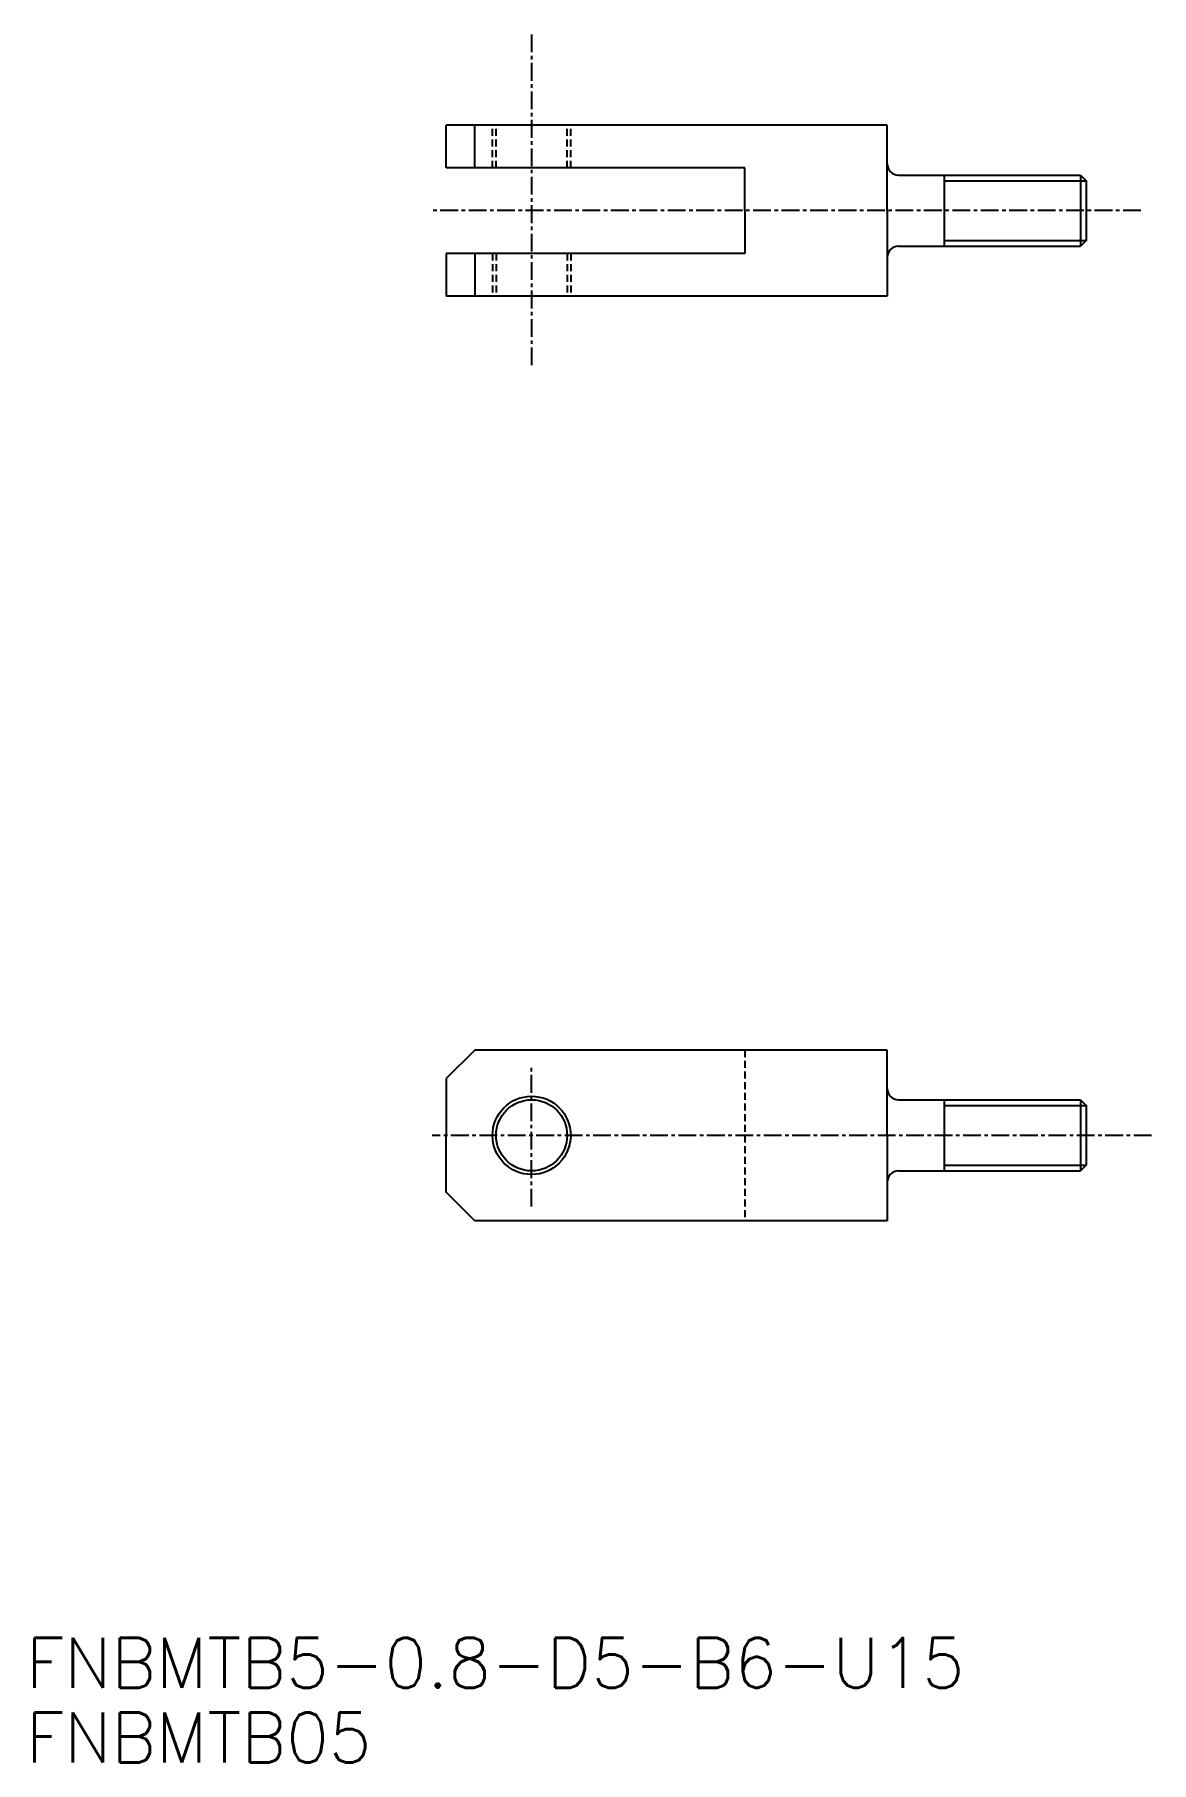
# Model space of a CAD drawing. Extents: x 1 to 80, y 1 to 122.
import ezdxf

# ---------------------------------------------------------------- set-up
doc = ezdxf.new("R2010")
doc.units = 0
doc.linetypes.add('CENTER', pattern=[2, 1.25, -0.25, 0.25, -0.25])
doc.linetypes.add('DASHED', pattern=[0.75, 0.5, -0.25])
doc.layers.get('0').update_dxf_attribs({"linetype": 'CONTINUOUS'})
doc.layers.add('CENTER', color=1, linetype='CENTER')
doc.styles.get("Standard").update_dxf_attribs({"font": 'txt.shx', "bigfont": 'extfont.shx'})

msp = doc.modelspace()

# ---------------------------------------------------------------- linework, layer by layer
at = {"color": 7, "linetype": 'CONTINUOUS'}
for p, q in [((61, 116), (30, 116)), ((30, 113), (30, 116)), ((32, 113), (32, 116)), ((61, 110), (61, 116)), ((51, 113), (30, 113)), ((51, 110), (51, 113)), ((61.8, 112.5), (74.6, 112.5)), ((74.6, 112.5), (74.6, 107.5)), ((74.6, 112.5), (75, 112.1)), ((75, 112.1), (75, 107.9)), ((51, 110), (51, 107)), ((61, 110), (61, 104)), ((51, 107), (30, 107)), ((30, 107), (30, 104)), ((32, 107), (32, 104)), ((61.8, 107.5), (74.6, 107.5)), ((75, 107.9), (74.6, 107.5)), ((61, 104), (30, 104)), ((32, 51), (30, 49)), ((61, 51), (32, 51)), ((61, 45), (61, 51)), ((30, 49), (30, 45)), ((61.8, 47.5), (74.6, 47.5)), ((74.6, 47.5), (74.6, 42.5)), ((74.6, 47.5), (75, 47.1)), ((75, 47.1), (75, 42.9)), ((30, 41), (30, 45)), ((61, 45), (61, 39)), ((75, 42.9), (74.6, 42.5)), ((61.8, 42.5), (74.6, 42.5)), ((32, 39), (30, 41)), ((61, 39), (32, 39))]:
    msp.add_line(p, q, dxfattribs=at)
at = {"color": 3, "linetype": 'DASHED'}
for p, q in [((33.25, 113), (33.25, 116)), ((33.5, 113), (33.5, 116)), ((38.5, 113), (38.5, 116)), ((38.75, 113), (38.75, 116)), ((33.25, 107), (33.25, 104)), ((33.5, 107), (33.5, 104)), ((38.5, 107), (38.5, 104)), ((38.75, 107), (38.75, 104)), ((51, 51), (51, 39))]:
    msp.add_line(p, q, dxfattribs=at)
at = {"color": 3}
for p, q in [((65, 112.5), (65, 107.5)), ((65, 112.1), (75, 112.1)), ((65, 107.9), (75, 107.9)), ((65, 47.5), (65, 42.5)), ((65, 47.1), (75, 47.1)), ((65, 42.9), (75, 42.9))]:
    msp.add_line(p, q, dxfattribs=at)
at = {"color": 7, "linetype": 'CONTINUOUS'}
for radius in [2.75, 2.5]:
    msp.add_circle((36, 45), radius, dxfattribs=at)
for centre, start, end in [((61.8, 113.3), 180, 270), ((61.8, 106.7), 90, 180), ((61.8, 48.3), 180, 270), ((61.8, 41.7), 90, 180)]:
    msp.add_arc(centre, 0.8, start, end, dxfattribs=at)
at = {"layer": 'CENTER', "color": 1, "linetype": 'CENTER'}
for p, q in [((36, 122.38), (36, 99)), ((78.83, 110), (29, 110)), ((36, 40), (36, 49.92)), ((79.58, 45), (29, 45))]:
    msp.add_line(p, q, dxfattribs=at)

# ---------------------------------------------------------------- texts
at = {"color": 7, "linetype": 'CONTINUOUS'}
for s, p in [('FNBMTB5-0.8-D5-B6-U15', (0.45, 6.17)), ('FNBMTB05', (0.45, 0.92))]:
    msp.add_text(s, height=3.5, dxfattribs=at).set_placement(p)

doc.saveas('drawing.dxf')
